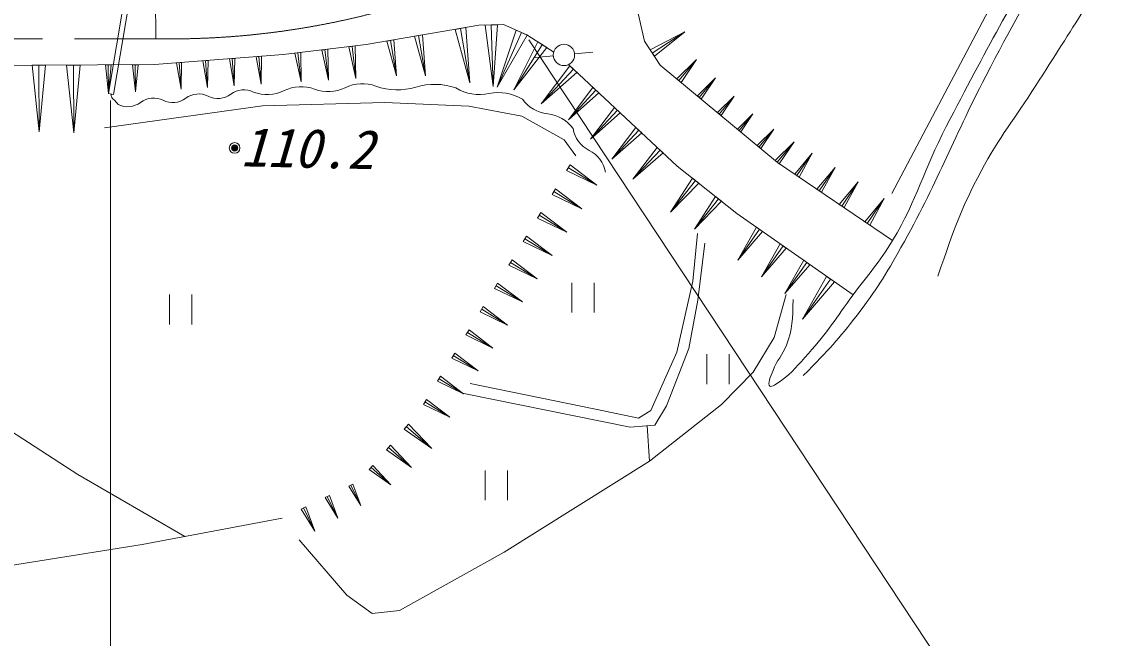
# Model space of a CAD drawing. Units: millimetres, scale not verified. Extents: x 40000 to 680000, y 20000 to 380000.
# Drawn here: x 239089 to 290230, y 252003 to 280922 of the extents above; entities that cross this region are included whole.
import ezdxf
from ezdxf.enums import TextEntityAlignment as Align

# ---------------------------------------------------------------- set-up
doc = ezdxf.new("R2010")
doc.units = ezdxf.units.MM
doc.header["$LTSCALE"] = 1000
doc.header["$PDMODE"] = 32
doc.header["$PDSIZE"] = 500
doc.linetypes.add('CHAIN', pattern=[18.5, 12, -1.5, 3.5, -1.5])
for name, color, linetype, lineweight in [('M-BGD', 7, 'Continuous', 13), ('M-BMK', 2, 'CHAIN', 13), ('M-STR-HTXT', 7, 'Continuous', 13)]:
    doc.layers.add(name, color=color, linetype=linetype, lineweight=lineweight)
doc.styles.add('ＭＳ ゴシック', font='')
doc.styles.get('ＭＳ ゴシック').set_extended_font_data('MS Gothic')

msp = doc.modelspace()

# ---------------------------------------------------------------- linework, layer by layer
at = {"layer": 'M-BGD'}
for p, q in [((243150, 277556), (244002, 282605)), ((243397, 277514), (244249, 282563)), ((260814, 280767), (261393, 280786)), ((260814, 280767), (261195, 277885)), ((261104, 280776), (261195, 277885)), ((261393, 280786), (261195, 277885)), ((257507, 280240), (257884, 280305)), ((257695, 280273), (258021, 278386)), ((257884, 280305), (258021, 278386)), ((259407, 280567), (259917, 280654)), ((259407, 280567), (260100, 278058)), ((259662, 280611), (260100, 278058)), ((259917, 280654), (260100, 278058)), ((262277, 280529), (261383, 277855)), ((262533, 280414), (261383, 277855)), ((262789, 280299), (261383, 277855)), ((262277, 280529), (262789, 280299)), ((268562, 279607), (270187, 280449)), ((268662, 279454), (270187, 280449)), ((268761, 279302), (270187, 280449)), ((254427, 279751), (254728, 279788)), ((254427, 279751), (254759, 278265)), ((254578, 279770), (254759, 278265)), ((254728, 279788), (254759, 278265)), ((256211, 280017), (256544, 280074)), ((256211, 280017), (256664, 278381)), ((256377, 280045), (256664, 278381)), ((256544, 280074), (256664, 278381)), ((257507, 280240), (258021, 278386)), ((263291, 279978), (262160, 277732)), ((263502, 279844), (262160, 277732)), ((263291, 279978), (263714, 279710)), ((250078, 279282), (250337, 279302)), ((250078, 279282), (250308, 277993)), ((250208, 279292), (250308, 277993)), ((250337, 279302), (250308, 277993)), ((251900, 279447), (252171, 279479)), ((251900, 279447), (252199, 278109)), ((252035, 279463), (252199, 278109)), ((252171, 279479), (252199, 278109)), ((253156, 279598), (253442, 279633)), ((253156, 279598), (253471, 278186)), ((253299, 279615), (253471, 278186)), ((253442, 279633), (253471, 278186)), ((263714, 279710), (262160, 277732)), ((263159, 279245), (264020, 279323)), ((265016, 279414), (265878, 279492)), ((268761, 279302), (268562, 279607)), ((239570, 278881), (240195, 278884)), ((239570, 278881), (239899, 275760)), ((239883, 278883), (239899, 275760)), ((240195, 278884), (239899, 275760)), ((241189, 278890), (241825, 278893)), ((241189, 278890), (241524, 275709)), ((241507, 278891), (241524, 275709)), ((241825, 278893), (241524, 275709)), ((243009, 278899), (243278, 278901)), ((243009, 278899), (243150, 277556)), ((243143, 278900), (243150, 277556)), ((243278, 278901), (243150, 277556)), ((244285, 278906), (244540, 278907)), ((244285, 278906), (244419, 277633)), ((244412, 278907), (244419, 277633)), ((244540, 278907), (244419, 277633)), ((246338, 278991), (246586, 279011)), ((246338, 278991), (246558, 277764)), ((246462, 279001), (246558, 277764)), ((246586, 279011), (246558, 277764)), ((247581, 279088), (247832, 279107)), ((247581, 279088), (247804, 277840)), ((247706, 279098), (247804, 277840)), ((247832, 279107), (247804, 277840)), ((248827, 279185), (249083, 279205)), ((248827, 279185), (249054, 277917)), ((248955, 279195), (249054, 277917)), ((249083, 279205), (249054, 277917)), ((264800, 278848), (263448, 277075)), ((264800, 278848), (265124, 278545)), ((269813, 278242), (270729, 279146)), ((269911, 278160), (270729, 279146)), ((270010, 278078), (270729, 279146)), ((264962, 278697), (263448, 277075)), ((265124, 278545), (263448, 277075)), ((270010, 278078), (269813, 278242)), ((270773, 277446), (271622, 278285)), ((270864, 277370), (271622, 278285)), ((270956, 277294), (271622, 278285)), ((265879, 277841), (264726, 276329)), ((266017, 277711), (264726, 276329)), ((265879, 277841), (266156, 277582)), ((243397, 277514), (243150, 277556)), ((266156, 277582), (264726, 276329)), ((270956, 277294), (270773, 277446)), ((271719, 276662), (272503, 277437)), ((271803, 276592), (272503, 277437)), ((271888, 276522), (272503, 277437)), ((266889, 276898), (265756, 275412)), ((267025, 276771), (265756, 275412)), ((266889, 276898), (267161, 276644)), ((267161, 276644), (265756, 275412)), ((271888, 276522), (271719, 276662)), ((272651, 275890), (273371, 276601)), ((272728, 275826), (273371, 276601)), ((272806, 275761), (273371, 276601)), ((267891, 275962), (266755, 274472)), ((268027, 275834), (266755, 274472)), ((268164, 275707), (266755, 274472)), ((267891, 275962), (268164, 275707)), ((272806, 275761), (272651, 275890)), ((273582, 275118), (274360, 275886)), ((273666, 275049), (274360, 275886)), ((273750, 274980), (274360, 275886)), ((274428, 274418), (275311, 275290)), ((274523, 274339), (275311, 275290)), ((274618, 274260), (275311, 275290)), ((268894, 275025), (267755, 273532)), ((269031, 274897), (267755, 273532)), ((269167, 274770), (267755, 273532)), ((268894, 275025), (269167, 274770)), ((273750, 274980), (273582, 275118)), ((275342, 273779), (276162, 274757)), ((275447, 273707), (276162, 274757)), ((275552, 273636), (276162, 274757)), ((264644, 273938), (264809, 274206)), ((264809, 274206), (266065, 273251)), ((274618, 274260), (274428, 274418)), ((264644, 273938), (266065, 273251)), ((264726, 274072), (266065, 273251)), ((275552, 273636), (275342, 273779)), ((276382, 273070), (277233, 274085)), ((276491, 272996), (277233, 274085)), ((276600, 272922), (277233, 274085)), ((270543, 273586), (269520, 271993)), ((270690, 273469), (269520, 271993)), ((270838, 273352), (269520, 271993)), ((270543, 273586), (270838, 273352)), ((277431, 272356), (278313, 273408)), ((277544, 272279), (278313, 273408)), ((277657, 272202), (278313, 273408)), ((263961, 272824), (264123, 273088)), ((263961, 272824), (265360, 272148)), ((264042, 272956), (265360, 272148)), ((264123, 273088), (265360, 272148)), ((271627, 272726), (270642, 271192)), ((271769, 272614), (270642, 271192)), ((271627, 272726), (271911, 272501)), ((276600, 272922), (276382, 273070)), ((278625, 271543), (279539, 272632)), ((278742, 271463), (279539, 272632)), ((278859, 271383), (279539, 272632)), ((271911, 272501), (270642, 271192)), ((277657, 272202), (277431, 272356)), ((263281, 271714), (263440, 271974)), ((263281, 271714), (264657, 271049)), ((263361, 271844), (264657, 271049)), ((263440, 271974), (264657, 271049)), ((273547, 271287), (272676, 269741)), ((273691, 271186), (272676, 269741)), ((273836, 271084), (272676, 269741)), ((273547, 271287), (273836, 271084)), ((278859, 271383), (278625, 271543)), ((262603, 270609), (262760, 270864)), ((262603, 270609), (263957, 269954)), ((262682, 270736), (263957, 269954)), ((262760, 270864), (263957, 269954)), ((274653, 270510), (273777, 268955)), ((274798, 270408), (273777, 268955)), ((274944, 270306), (273777, 268955)), ((274653, 270510), (274944, 270306)), ((261928, 269507), (262082, 269758)), ((262005, 269633), (263260, 268864)), ((262082, 269758), (263260, 268864)), ((275761, 269731), (274880, 268167)), ((275907, 269629), (274880, 268167)), ((276053, 269526), (274880, 268167)), ((275761, 269731), (276053, 269526)), ((261928, 269507), (263260, 268864)), ((261255, 268410), (261407, 268657)), ((261331, 268534), (262565, 267777)), ((261407, 268657), (262565, 267777)), ((264879, 268682), (264879, 267282)), ((265929, 268682), (265929, 267282)), ((276831, 268980), (275703, 266977)), ((277018, 268848), (275703, 266977)), ((277205, 268717), (275703, 266977)), ((276831, 268980), (277205, 268717)), ((246011, 268123), (246011, 266723)), ((247061, 268123), (247061, 266723)), ((261255, 268410), (262565, 267777)), ((260585, 267317), (260734, 267560)), ((260734, 267560), (261873, 266694)), ((260585, 267317), (261873, 266694)), ((260660, 267438), (261873, 266694)), ((259918, 266228), (260064, 266466)), ((260064, 266466), (261184, 265616)), ((259918, 266228), (261184, 265616)), ((259991, 266347), (261184, 265616)), ((259252, 265143), (259396, 265377)), ((259252, 265143), (260497, 264541)), ((259324, 265260), (260497, 264541)), ((259396, 265377), (260497, 264541)), ((271220, 265328), (271220, 263928)), ((272270, 265328), (272270, 263928)), ((258591, 264063), (258731, 264293)), ((258591, 264063), (259808, 263475)), ((258661, 264178), (259808, 263475)), ((258731, 264293), (259808, 263475)), ((257922, 262973), (258066, 263208)), ((257922, 262973), (259169, 262371)), ((257994, 263091), (259169, 262371)), ((258066, 263208), (259169, 262371)), ((257026, 261809), (257232, 262046)), ((257129, 261927), (258316, 260897)), ((257232, 262046), (258316, 260897)), ((268421, 261966), (268531, 260315)), ((257026, 261809), (258316, 260897)), ((256191, 260848), (256379, 261064)), ((256191, 260848), (257368, 260015)), ((256285, 260956), (257368, 260015)), ((256379, 261064), (257368, 260015)), ((255385, 259919), (255548, 260107)), ((255385, 259919), (256404, 259199)), ((255467, 260013), (256404, 259199)), ((255548, 260107), (256404, 259199)), ((260826, 259877), (260826, 258477)), ((261876, 259877), (261876, 258477)), ((254428, 259143), (254621, 259235)), ((254428, 259143), (254988, 258228)), ((254525, 259189), (254988, 258228)), ((254621, 259235), (254988, 258228)), ((253315, 258606), (253521, 258705)), ((253315, 258606), (253914, 257627)), ((253418, 258656), (253914, 257627)), ((253521, 258705), (253914, 257627)), ((252188, 258063), (252407, 258169)), ((252188, 258063), (252826, 257019)), ((252298, 258116), (252826, 257019)), ((252407, 258169), (252826, 257019))]:
    msp.add_line(p, q, dxfattribs=at)
for points in [[(279926, 270657), (274539, 274325), (269030, 278890), (268294, 280019), (267742, 282424), (267913, 284644), (268834, 285516), (271509, 287552), (275275, 291258), (277459, 293786), (289007, 308140), (291298, 310496), (294317, 312974), (294906, 313367)], [(287436, 286673), (284289, 281180), (279899, 272870)], [(229262, 278827), (245306, 278911), (251352, 279381), (255245, 279850), (258803, 280463), (260521, 280758), (261686, 280795), (262778, 280304), (264037, 279504)], [(264729, 278915), (269831, 274151), (272628, 271933), (278076, 268105)], [(198946, 275513), (202563, 274795), (207836, 273939), (212032, 273691), (215704, 274160), (219072, 275071), (224372, 277584), (226719, 273222), (230833, 268197), (235968, 263407), (241710, 259680), (246734, 256773)], [(242963, 275944), (250375, 276979), (256112, 277128), (260062, 276969), (262549, 276498), (264521, 275378), (265067, 274628)], [(260123, 263956), (266003, 262742), (268018, 262327), (268598, 262686), (269813, 265419), (270558, 268760), (270779, 270996)], [(259817, 263490), (267620, 261907), (268786, 261993), (269326, 262901), (270381, 265588), (270798, 267858), (271117, 270533)], [(252104, 256616), (254340, 254020), (255528, 253165), (256797, 253303), (261712, 256036), (268531, 260315), (271899, 262965), (273390, 264484), (274383, 266112), (274936, 268128)], [(225629, 256809), (227810, 255622), (230101, 255263), (236202, 255042), (244733, 256395), (251304, 257637)]]:
    msp.add_lwpolyline(points, dxfattribs=at)
for centre, radius in [((264518, 279368), 500), ((249072, 275002), 150), ((249072, 275002), 120), ((249072, 275002), 90), ((249072, 275002), 60), ((249072, 275002), 30), ((249072, 275002), 20)]:
    msp.add_circle(centre, radius, dxfattribs=at)
for centre, radius, start, end in [((249501, 276713), 1016, 63.6878, 126.746), ((252184, 276083), 1796, 69.172, 116.333), ((253461, 279441), 1796, 249.172, 296.333), ((255055, 276221), 1796, 69.172, 116.333), ((256695, 280742), 3013, 250.582, 286.8906), ((258446, 274975), 3013, 70.582, 106.8906), ((260561, 279668), 2160, 238.9763, 281.9347), ((245268, 276327), 1016, 63.6878, 126.746), ((246168, 278148), 1016, 243.6877, 306.746), ((247384, 276520), 1016, 63.6878, 126.746), ((248285, 278342), 1016, 243.6877, 306.746), ((250590, 279303), 1796, 249.172, 296.333), ((261455, 275442), 2160, 58.9763, 101.9347), ((263913, 278241), 1646, 215.1787, 264.4743), ((244052, 277955), 1016, 243.6877, 306.746), ((263596, 274964), 1646, 35.1787, 84.4743), ((266345, 276162), 1425, 190.0944, 243.1483), ((265058, 273620), 1425, 10.0944, 63.1483)]:
    msp.add_arc(centre, radius, start, end, dxfattribs=at)
for points, knots in [([(97396, 316591), (97860, 314234), (98109, 313328), (98997, 311401), (100143, 308913), (101183, 307660), (103138, 305741), (105636, 303289), (107534, 302425), (110702, 300938), (114379, 299211), (116690, 298842), (120613, 297790), (123886, 296913), (125752, 296475), (129117, 296079), (130467, 295920), (131237, 295870), (132595, 295941), (134364, 296032), (135357, 296155), (137095, 296493), (139332, 296928), (140508, 297493), (142706, 298094), (145037, 298731), (146302, 299314), (148697, 299640), (149744, 299783), (150353, 299712), (151403, 299585), (153002, 299391), (153833, 298939), (155406, 298591), (157590, 298107), (158806, 297708), (161038, 297542), (163416, 297365), (164757, 297643), (167139, 297763), (168865, 297850), (169835, 298197), (171556, 298039), (173629, 297848), (174712, 297269), (176746, 296824), (180330, 296039), (182371, 295757), (185967, 295030), (193432, 293520), (197493, 291990), (205044, 290999), (207618, 290661), (209073, 290475), (211670, 290474), (214438, 290474), (216033, 290237), (218751, 290764), (220831, 291167), (221932, 291715), (223844, 292628), (225485, 293411), (226373, 293960), (227778, 295112), (229070, 296172), (229647, 296937), (230719, 298218), (231933, 299670), (232512, 300564), (233659, 302069), (234372, 303006), (234552, 303747), (235481, 304471), (236023, 304894), (236370, 305197), (237054, 305258), (237738, 305319), (238147, 305127), (238752, 304803), (239645, 304324), (240095, 303933), (240781, 303188), (241829, 302050), (242223, 301253), (243183, 300040), (244767, 298040), (245313, 296559), (247324, 294988), (248455, 294105), (249166, 293660), (250513, 293166), (252223, 292539), (253247, 292160), (255068, 292172), (257214, 292186), (258446, 292591), (260410, 293456), (262057, 294181), (262843, 294876), (264262, 295982), (265624, 297045), (266283, 297770), (267492, 299005), (268734, 300276), (269397, 301028), (270473, 302442), (272506, 305112), (273608, 306654), (275277, 309565), (276633, 311931), (277289, 313316), (278466, 315777), (279878, 318728), (280632, 320399), (281944, 323396), (282683, 325083), (282976, 326081), (283766, 327744), (284412, 329103), (284518, 330046), (285505, 331181), (286074, 331835), (286565, 332061), (287369, 332382), (288656, 332898), (289510, 332983), (290889, 332838), (292319, 332687), (293058, 332255), (294409, 331761), (295634, 331313), (296211, 330765), (297473, 330436), (298828, 330082), (299635, 329986), (301035, 330022), (302383, 330057), (303091, 330484), (304430, 330643), (305508, 330771), (306121, 330804), (307205, 330767), (308685, 330718), (309508, 330566), (310973, 330353), (312908, 330072), (313965, 329754), (315901, 329484), (317704, 329232), (318750, 329364), (320539, 329028), (321584, 328832), (322164, 328646), (323139, 328223), (324907, 327455), (325715, 326662), (327446, 325812), (331102, 324016), (333130, 322816), (337081, 321823), (340223, 321032), (342100, 321222), (345321, 320870), (347342, 320649), (348497, 320691), (350498, 320332), (354199, 319666), (356156, 318756), (359691, 317474), (362027, 316628), (363196, 315802), (365530, 314948), (367675, 314163), (368917, 313797), (371162, 313375), (373185, 312994), (374381, 312773), (376421, 313043), (377613, 313202), (378319, 313355), (379361, 313954), (380864, 314819), (381702, 315374), (382923, 316605), (383579, 317267), (383837, 317736), (384414, 318468), (385112, 319356), (385421, 319922), (386194, 320746), (386445, 321013), (386544, 321271), (386898, 321367), (387212, 321453), (387499, 321516), (387726, 321284), (388082, 320922), (387934, 320508), (387933, 320000), (387933, 319287), (387906, 318885), (387809, 318178), (387346, 314774), (386373, 312983), (386029, 309565), (385792, 307214), (385573, 305869), (385822, 303519), (386030, 301550), (386642, 300528), (387437, 298715), (387977, 297482), (388335, 296805), (389093, 295692), (389997, 294365), (390609, 293679), (391785, 292586), (394579, 289989), (396529, 288991), (399487, 286582), (401061, 285300), (402027, 284662), (403421, 283186), (404575, 281965), (404938, 281032), (406113, 279832), (407481, 278434), (408345, 277716), (410006, 276684), (412814, 274939), (414574, 274252), (417667, 273082), (420050, 272180), (421415, 271690), (423920, 271218), (425672, 270888), (426692, 270924), (428475, 270928), (430228, 270933), (431231, 270944), (432947, 271301), (434690, 271664), (435601, 272121), (437295, 272668), (438513, 273060), (439142, 273479), (440401, 273703), (441166, 273839), (441619, 273847), (442389, 273744), (443622, 273580), (444230, 273101), (445453, 272875), (447834, 272433), (449207, 272439), (451624, 272295), (452997, 272213), (453811, 272553), (455144, 272212), (455741, 272059), (455997, 271994), (456640, 271705)], [0, 0, 0, 0, 1, 1, 1, 2, 2, 2, 3, 3, 3, 4, 4, 4, 5, 5, 5, 6, 6, 6, 7, 7, 7, 8, 8, 8, 9, 9, 9, 10, 10, 10, 11, 11, 11, 12, 12, 12, 13, 13, 13, 14, 14, 14, 15, 15, 15, 16, 16, 16, 17, 17, 17, 18, 18, 18, 19, 19, 19, 20, 20, 20, 21, 21, 21, 22, 22, 22, 23, 23, 23, 24, 24, 24, 25, 25, 25, 26, 26, 26, 27, 27, 27, 28, 28, 28, 29, 29, 29, 30, 30, 30, 31, 31, 31, 32, 32, 32, 33, 33, 33, 34, 34, 34, 35, 35, 35, 36, 36, 36, 37, 37, 37, 38, 38, 38, 39, 39, 39, 40, 40, 40, 41, 41, 41, 42, 42, 42, 43, 43, 43, 44, 44, 44, 45, 45, 45, 46, 46, 46, 47, 47, 47, 48, 48, 48, 49, 49, 49, 50, 50, 50, 51, 51, 51, 52, 52, 52, 53, 53, 53, 54, 54, 54, 55, 55, 55, 56, 56, 56, 57, 57, 57, 58, 58, 58, 59, 59, 59, 60, 60, 60, 61, 61, 61, 62, 62, 62, 63, 63, 63, 64, 64, 64, 65, 65, 65, 66, 66, 66, 67, 67, 67, 68, 68, 68, 69, 69, 69, 70, 70, 70, 71, 71, 71, 72, 72, 72, 73, 73, 73, 74, 74, 74, 75, 75, 75, 76, 76, 76, 77, 77, 77, 78, 78, 78, 79, 79, 79, 80, 80, 80, 81, 81, 81, 82, 82, 82, 83, 83, 83, 84, 84, 84, 85, 85, 85, 86, 86, 86, 87, 87, 87, 87]), ([(275268, 267890), (275227, 266938), (275256, 266541), (274949, 265755), (274757, 265266), (274515, 265054), (274323, 264565), (274216, 264292), (274043, 263912), (274176, 263829), (274271, 263769), (274491, 263942), (274666, 264062), (275262, 264470), (275495, 264828), (275979, 265363), (276885, 266362), (277275, 267020), (278076, 268105), (278807, 269095), (279287, 269604), (279926, 270657), (281123, 272630), (281371, 273958), (282443, 276002), (284373, 279684), (285446, 281760), (287660, 285278), (290021, 289030), (291419, 291096), (294148, 294589), (295857, 296776), (296630, 298225), (298786, 299972), (300400, 301281), (301481, 301819), (303397, 302623), (305833, 303645), (307357, 303779), (309940, 304334), (312714, 304931), (314289, 305228), (317117, 305466), (318429, 305577), (319247, 306051), (320486, 305604), (320740, 305513), (320868, 305483), (321121, 305328)], [0, 0, 0, 0, 1, 1, 1, 2, 2, 2, 3, 3, 3, 4, 4, 4, 5, 5, 5, 6, 6, 6, 7, 7, 7, 8, 8, 8, 9, 9, 9, 10, 10, 10, 11, 11, 11, 12, 12, 12, 13, 13, 13, 14, 14, 14, 15, 15, 15, 16, 16, 16, 16]), ([(275741, 264326), (276986, 265594), (277377, 265991), (278281, 267178), (279168, 268345), (279606, 269048), (280324, 270326), (282041, 273381), (282691, 275255), (284299, 278369), (285512, 280717), (286238, 282012), (287630, 284258), (290241, 288467), (291949, 290677), (295029, 294556), (296625, 296565), (297417, 297830), (299391, 299470), (300804, 300644), (301687, 301238), (303367, 301982), (305631, 302986), (307079, 303067), (309496, 303611), (312434, 304272), (314105, 304545), (317088, 304964), (318654, 305184), (319545, 305192), (321121, 305328), (323189, 305508), (324345, 305651), (326419, 305764), (329154, 305914), (330087, 305883), (333432, 305848)], [0, 0, 0, 0, 1, 1, 1, 2, 2, 2, 3, 3, 3, 4, 4, 4, 5, 5, 5, 6, 6, 6, 7, 7, 7, 8, 8, 8, 9, 9, 9, 10, 10, 10, 11, 11, 11, 12, 12, 12, 12]), ([(282054, 268988), (282860, 271313), (283107, 272077), (284083, 273916), (284956, 275560), (285654, 276360), (286650, 277933), (288409, 280708), (289429, 282240), (291123, 285055), (293069, 288291), (293885, 290271), (295968, 293420), (296719, 294556), (297086, 295263), (298080, 296195), (299102, 297153), (299919, 297379), (301144, 298058), (302979, 299076), (304013, 299651), (305948, 300460), (307638, 301167), (308644, 301421), (310420, 301868), (312383, 302362), (313498, 302635), (315514, 302821), (317641, 303016), (318845, 302908), (320980, 302945), (324150, 303000), (325929, 302891), (329097, 303028), (330803, 303101), (331367, 303125), (333462, 303276)], [0, 0, 0, 0, 1, 1, 1, 2, 2, 2, 3, 3, 3, 4, 4, 4, 5, 5, 5, 6, 6, 6, 7, 7, 7, 8, 8, 8, 9, 9, 9, 10, 10, 10, 11, 11, 11, 12, 12, 12, 12]), ([(243601, 277044), (243543, 277127), (243524, 277152), (243468, 277215), (243410, 277279), (243346, 277290), (243308, 277368), (243278, 277428), (243273, 277464), (243270, 277536)], [0, 0, 0, 0, 1, 1, 1, 2, 2, 2, 3, 3, 3, 3])]:
    msp.add_open_spline(points, degree=3, knots=knots, dxfattribs=at)
msp.add_point((249072, 275002), dxfattribs=at)
at = {"layer": 'M-BMK'}
msp.add_line((223059, 280105), (245369, 280126), dxfattribs=at)
msp.add_arc((246077, 318120), 38000, 268.9327, 322.6158, dxfattribs=at)
at = {"layer": 'M-STR-HTXT'}
for p, q in [((245369, 280126), (245341, 309542)), ((262872, 280080), (288061, 241956))]:
    msp.add_line(p, q, dxfattribs=at)
msp.add_lwpolyline([(243251, 277222), (243251, 243307), (265652, 243307)], dxfattribs=at)

# ---------------------------------------------------------------- texts
at = {"layer": 'M-BGD', "style": 'ＭＳ ゴシック', "oblique": 15}
msp.add_text('110.2', height=1833, rotation=358.755, dxfattribs=at).set_placement((252487, 274991), align=Align.MIDDLE_CENTER)

doc.saveas('drawing.dxf')
